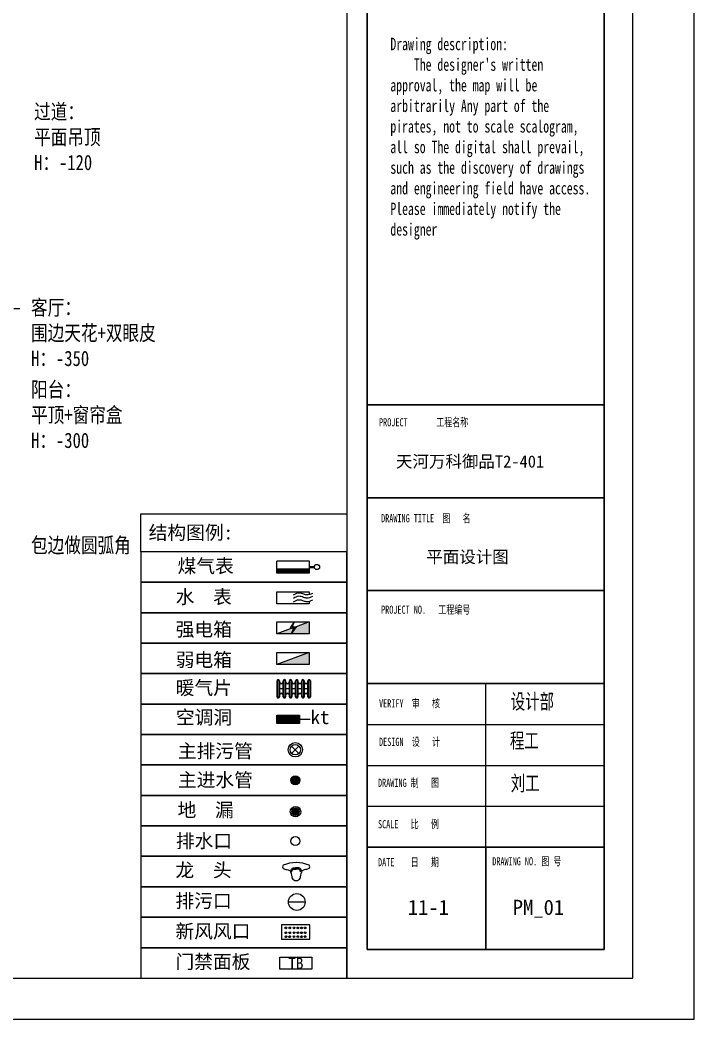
# Model space of a CAD drawing. Header units: millimetres. Extents: x -113526 to 211532, y -79714 to 28306.
# Drawn here: x 136459 to 143093, y -52823 to -42998 of the extents above; entities that cross this region are included whole.
import ezdxf

# ---------------------------------------------------------------- set-up
doc = ezdxf.new("R2010")
doc.units = ezdxf.units.MM
doc.linetypes.add('ACAD_ISO03W100', pattern=[30, 12, -18])
for name, color, linetype in [('$Longfin_AP_HATCH', 1, 'Continuous'), ('10线框', 8, 'Continuous'), ('1A- 图框图例', 4, 'Continuous'), ('文本层', 3, 'Continuous')]:
    doc.layers.add(name, color=color, linetype=linetype)
doc.styles.add('宋体', font='', dxfattribs={"width": 0.7})
doc.styles.add('标准', font='simhei.ttf')
doc.styles.add('黑体', font='simhei.ttf', dxfattribs={"width": 0.8})
doc.styles.get('宋体').set_extended_font_data('新宋体')
doc.dimstyles.new('A3 HBA_80', dxfattribs={"dimscale": 80, "dimtxt": 2, "dimasz": 0.03, "dimexe": 2, "dimexo": 2.5, "dimgap": 0.6, "dimtad": 1, "dimdec": 0, "dimzin": 0, "dimdsep": 46, "dimtxsty": '标准', "dimblk": 'HBA_DIMENSION_TICK', "dimcen": 0, "dimclrd": 1, "dimclre": 1, "dimclrt": 2, "dimadec": 0, "dimazin": 0, "dimtfac": 1, "dimtdec": 0, "dimtix": 1, "dimtmove": 2, "dimatfit": 3, "dimldrblk": 'DOT', "dimfxl": 1, "dimtvp": 1, "dimtolj": 1, "dimtzin": 0, "dimarcsym": 0})

# ---------------------------------------------------------------- blocks, each defined once
blk = doc.blocks.new('图框')
at = {"layer": '10线框', "color": 4}
blk.add_lwpolyline([(320670.1, -86662.1), (301520.2, -86662.1), (301520.2, -100261.8), (320670.1, -100261.8)], close=True, dxfattribs=at)
blk = doc.blocks.new('shuibiao')
at = {"layer": '1A- 图框图例', "color": 8, "lineweight": -2}
for p, q in [((309794.5, -107742.9), (309794.5, -107626.6)), ((309794.5, -107626.6), (310104.8, -107626.6)), ((310104.8, -107626.6), (310104.8, -107647)), ((310104.8, -107742.9), (309794.5, -107742.9)), ((310104.8, -107725.5), (310104.8, -107742.9))]:
    blk.add_line(p, q, dxfattribs=at)
for points in [[(309954.3, -107655.6), (309971.3, -107646.1), (310002.4, -107628.6), (310045.7, -107644.4), (310089.8, -107660.5), (310119.6, -107647.5), (310139.8, -107638.7)], [(309954.3, -107686.8), (309971.3, -107677.3), (310002.4, -107659.8), (310045.7, -107675.7), (310089.8, -107691.7), (310119.6, -107678.7), (310139.8, -107670)], [(309954.3, -107722.2), (309971.3, -107712.7), (310002.4, -107695.2), (310045.7, -107711.1), (310089.8, -107727.1), (310119.6, -107714.1), (310139.8, -107705.3)]]:
    blk.add_open_spline(points, degree=3, knots=[0, 0, 0, 0, 0.898013, 1.646071, 2.131125, 3.143995, 3.143995, 3.143995, 3.143995], dxfattribs=at)
blk = doc.blocks.new('qiangdian')
at = {"layer": '1A- 图框图例'}
blk.add_hatch(color=8, dxfattribs=at).paths.add_polyline_path([(310102.5, -107915.9), (309977.4, -107962.8), (309930.7, -108031.7), (309955.2, -107974.2), (309947, -107974.2), (309792.2, -108032.2), (310102.5, -108032.2)])
at = {"layer": '1A- 图框图例', "color": 8}
for p, q in [((309792.2, -108032.2), (309792.2, -107915.9)), ((309792.2, -107915.9), (310102.5, -107915.9)), ((309958.1, -107916.7), (309922.2, -107974.2)), ((309977.5, -107962.7), (309930.7, -108031.7)), ((309958.1, -107916.7), (309940.3, -107962.7)), ((309940.3, -107962.7), (309977.5, -107962.7)), ((310102.5, -107915.9), (309977.4, -107962.8)), ((310102.5, -107915.9), (310102.5, -108032.2)), ((309947, -107974.2), (309792.2, -108032.2)), ((310102.5, -108032.2), (309792.2, -108032.2)), ((309922.2, -107974.2), (309955.2, -107974.2)), ((309955.2, -107974.2), (309930.7, -108031.7))]:
    blk.add_line(p, q, dxfattribs=at)
blk = doc.blocks.new('ruodian')
at = {"layer": '1A- 图框图例'}
blk.add_hatch(color=8, dxfattribs=at).paths.add_polyline_path([(310102.5, -108324.8), (310102.5, -108208.4), (309792.2, -108324.8)])
at = {"layer": '1A- 图框图例', "color": 8}
for p, q in [((309792.2, -108324.8), (309792.2, -108208.4)), ((309792.2, -108208.4), (310102.5, -108208.4)), ((310102.5, -108208.4), (309792.2, -108324.8)), ((310102.5, -108208.4), (310102.5, -108324.8)), ((310102.5, -108324.8), (309792.2, -108324.8))]:
    blk.add_line(p, q, dxfattribs=at)
blk = doc.blocks.new('nuanqipian')
at = {"layer": '1A- 图框图例', "color": 8}
for p, q in [((309794.8, -108635.3), (309794.8, -108483)), ((309800.4, -108635.3), (309800.4, -108483)), ((309804.1, -108468.1), (309808.8, -108468.1)), ((309804.1, -108473.7), (309808.8, -108473.7)), ((309812.5, -108483), (309812.5, -108635.3)), ((309818, -108483), (309818, -108635.3)), ((309854.3, -108635.3), (309854.3, -108483)), ((309859.8, -108635.3), (309859.8, -108483)), ((309863.5, -108468.1), (309868.2, -108468.1)), ((309863.5, -108473.7), (309868.2, -108473.7)), ((309871.9, -108483), (309871.9, -108635.3)), ((309877.5, -108483), (309877.5, -108635.3)), ((309913.7, -108635.3), (309913.7, -108483)), ((309919.3, -108635.3), (309919.3, -108483)), ((309923, -108468.1), (309927.6, -108468.1)), ((309923, -108473.7), (309927.6, -108473.7)), ((309931.3, -108483), (309931.3, -108635.3)), ((309936.9, -108483), (309936.9, -108635.3)), ((309973.1, -108635.3), (309973.1, -108483)), ((309978.7, -108635.3), (309978.7, -108483)), ((309982.4, -108468.1), (309987.1, -108468.1)), ((309982.4, -108473.7), (309987.1, -108473.7)), ((309990.8, -108483), (309990.8, -108635.3)), ((309996.4, -108483), (309996.4, -108635.3)), ((310032.6, -108635.3), (310032.6, -108483)), ((310038.1, -108635.3), (310038.1, -108483)), ((310041.9, -108468.1), (310046.5, -108468.1)), ((310041.9, -108473.7), (310046.5, -108473.7)), ((310050.2, -108483), (310050.2, -108635.3)), ((310055.8, -108483), (310055.8, -108635.3)), ((310092, -108635.3), (310092, -108483)), ((310097.6, -108635.3), (310097.6, -108483)), ((310101.3, -108468.1), (310105.9, -108468.1)), ((310101.3, -108473.7), (310105.9, -108473.7)), ((310109.7, -108483), (310109.7, -108635.3)), ((310115.2, -108483), (310115.2, -108635.3)), ((309808.8, -108639), (309804.1, -108639)), ((309818, -108555), (309854.3, -108555)), ((309868.2, -108639), (309863.5, -108639)), ((309877.5, -108555), (309913.7, -108555)), ((309927.6, -108639), (309923, -108639)), ((309936.9, -108555), (309973.1, -108555)), ((309987.1, -108639), (309982.4, -108639)), ((309996.4, -108555), (310032.6, -108555)), ((310046.5, -108639), (310041.9, -108639)), ((310055.8, -108555), (310092, -108555)), ((310105.9, -108639), (310101.3, -108639)), ((309808.8, -108644.6), (309804.1, -108644.6)), ((309868.2, -108644.6), (309863.5, -108644.6)), ((309927.6, -108644.6), (309923, -108644.6)), ((309987.1, -108644.6), (309982.4, -108644.6)), ((310046.5, -108644.6), (310041.9, -108644.6)), ((310105.9, -108644.6), (310101.3, -108644.6))]:
    blk.add_line(p, q, dxfattribs=at)
for centre, major_axis, start_param, end_param in [((309810.3, -108482.3), (10.9, 10.9), 1.195533, 2.399657), ((309812.4, -108482.4), (-10.5, 6), -0.29009, 0.56678), ((309802.6, -108482.3), (-10.9, 10.9), 3.883528, 5.087652), ((309800.4, -108482.4), (10.5, 6), -0.56678, 0.29009), ((309836.2, -108486.9), (19.3, 0), 3.499069, 5.925708), ((309837.1, -108490.7), (16.6, 13.1), 2.923076, 5.227564), ((309869.7, -108482.3), (10.9, 10.9), 1.195533, 2.399657), ((309871.9, -108482.4), (-10.5, 6), -0.29009, 0.56678), ((309862, -108482.3), (-10.9, 10.9), 3.883528, 5.087652), ((309859.9, -108482.4), (10.5, 6), -0.56678, 0.29009), ((309895.6, -108486.9), (19.3, 0), 3.499069, 5.925708), ((309896.5, -108490.7), (16.6, 13.1), 2.923076, 5.227564), ((309929.2, -108482.3), (10.9, 10.9), 1.195533, 2.399657), ((309931.3, -108482.4), (3.8, 11.4), 1.087385, 1.944255), ((309921.5, -108482.3), (-10.9, 10.9), 3.883528, 5.087652), ((309919.3, -108482.4), (10.5, 6), -0.56678, 0.29009), ((309955, -108486.9), (19.3, 0), 3.499069, 5.925708), ((309956, -108490.7), (16.6, 13.1), 2.923076, 5.227564), ((309988.6, -108482.3), (10.9, 10.9), 1.195533, 2.399657), ((309990.7, -108482.4), (3.8, 11.4), 1.087385, 1.944255), ((309980.9, -108482.3), (-10.9, 10.9), 3.883528, 5.087652), ((309978.8, -108482.4), (10.5, 6), -0.56678, 0.29009), ((310014.5, -108486.9), (19.3, 0), 3.499069, 5.925708), ((310015.4, -108490.7), (16.6, 13.1), 2.923076, 5.227564), ((310048, -108482.3), (10.9, 10.9), 1.195533, 2.399657), ((310050.2, -108482.4), (3.8, 11.4), 1.087385, 1.944255), ((310040.3, -108482.3), (-10.9, 10.9), 3.883528, 5.087652), ((310038.2, -108482.4), (10.5, 6), -0.56678, 0.29009), ((310073.9, -108486.9), (19.3, 0), 3.499069, 5.925708), ((310074.8, -108490.7), (16.6, 13.1), 2.923076, 5.227564), ((310107.5, -108482.3), (10.9, 10.9), 1.195533, 2.399657), ((310109.6, -108482.4), (3.8, 11.4), 1.087385, 1.944255), ((310099.8, -108482.3), (-10.9, 10.9), 3.883528, 5.087652), ((310097.6, -108482.4), (10.5, 6), -0.56678, 0.29009), ((309804.1, -108635.3), (6.57, 6.57), 2.356194, 3.926991), ((309804.1, -108635.3), (2.63, 2.63), 2.356194, 3.926991), ((309808.8, -108635.3), (-2.63, 2.63), 2.356194, 3.926991), ((309808.8, -108635.3), (-6.57, 6.57), 2.356194, 3.926991), ((309837.1, -108621.1), (-16.6, 13.1), 4.197214, 6.501702), ((309836.2, -108624.9), (-19.3, 0), 3.499069, 5.925709), ((309863.5, -108635.3), (6.57, 6.57), 2.356194, 3.926991), ((309863.5, -108635.3), (2.63, 2.63), 2.356194, 3.926991), ((309868.2, -108635.3), (-6.57, 6.57), 2.356194, 3.926991), ((309868.2, -108635.3), (-2.63, 2.63), 2.356194, 3.926991), ((309896.5, -108621.1), (-16.6, 13.1), 4.197214, 6.501702), ((309895.6, -108624.9), (-19.3, 0), 3.499069, 5.925709), ((309923, -108635.3), (6.57, 6.57), 2.356194, 3.926991), ((309923, -108635.3), (2.63, 2.63), 2.356194, 3.926991), ((309927.6, -108635.3), (-2.63, 2.63), 2.356194, 3.926991), ((309927.6, -108635.3), (-6.57, 6.57), 2.356194, 3.926991), ((309956, -108621.1), (-16.6, 13.1), 4.197214, 6.501702), ((309955, -108624.9), (-19.3, 0), 3.499069, 5.925709), ((309982.4, -108635.3), (6.57, 6.57), 2.356194, 3.926991), ((309982.4, -108635.3), (2.63, 2.63), 2.356194, 3.926991), ((309987.1, -108635.3), (-2.63, 2.63), 2.356194, 3.926991), ((309987.1, -108635.3), (-6.57, 6.57), 2.356194, 3.926991), ((310015.4, -108621.1), (-16.6, 13.1), 4.197214, 6.501702), ((310014.5, -108624.9), (-19.3, 0), 3.499069, 5.925709), ((310041.9, -108635.3), (6.57, 6.57), 2.356194, 3.926991), ((310041.9, -108635.3), (2.63, 2.63), 2.356194, 3.926991), ((310046.5, -108635.3), (-2.63, 2.63), 2.356194, 3.926991), ((310046.5, -108635.3), (-6.57, 6.57), 2.356194, 3.926991), ((310074.8, -108621.1), (-16.6, 13.1), 4.197214, 6.501702), ((310073.9, -108624.9), (-19.3, 0), 3.499069, 5.925709), ((310101.3, -108635.3), (6.57, 6.57), 2.356194, 3.926991), ((310101.3, -108635.3), (2.63, 2.63), 2.356194, 3.926991), ((310105.9, -108635.3), (-2.63, 2.63), 2.356194, 3.926991), ((310105.9, -108635.3), (-6.57, 6.57), 2.356194, 3.926991)]:
    blk.add_ellipse(centre, major_axis=major_axis, ratio=1, start_param=start_param, end_param=end_param, dxfattribs=at)
blk = doc.blocks.new('kongtiao')
at = {"layer": '1A- 图框图例'}
h = blk.add_hatch(dxfattribs=at)
h.set_pattern_fill('ANSI31', color=8, scale=0.048222, style=0)
h.set_pattern_definition([(45, (286062.4655, -98407.235), (-6.567561, 6.567561), [])])
h.paths.add_polyline_path([(310011.5, -108891.6), (310011.5, -108811.7), (309792.2, -108811.7), (309792.2, -108891.6)])
at = {"layer": '1A- 图框图例', "color": 8}
for p, q in [((309792.2, -108811.7), (310011.5, -108811.7)), ((309792.2, -108891.6), (309792.2, -108811.7)), ((310011.5, -108811.7), (310011.5, -108891.6)), ((310011.5, -108891.6), (309792.2, -108891.6)), ((310011.5, -108851.7), (310115.1, -108851.7))]:
    blk.add_line(p, q, dxfattribs=at)
at = {"layer": '1A- 图框图例', "color": 8, "style": '黑体'}
blk.add_text('kt', height=132.08, dxfattribs=at).set_placement((310118, -108897.5))
blk = doc.blocks.new('zhupaiwuguan')
at = {"layer": '1A- 图框图例', "color": 8}
for p, q in [((309898.5, -109179.5), (309969.1, -109108.9)), ((309969.1, -109179.5), (309898.5, -109108.9))]:
    blk.add_line(p, q, dxfattribs=at)
for major_axis, start_param, end_param in [((48.7, 48.7), 5.497787, 11.780972), ((-43, 25.4), 3.676174, 9.959359)]:
    blk.add_ellipse((309933.8, -109144.2), major_axis=major_axis, ratio=1, start_param=start_param, end_param=end_param, dxfattribs=at)
blk = doc.blocks.new('zhujinshuiguan')
at = {"layer": '1A- 图框图例'}
h = blk.add_hatch(color=8, dxfattribs=at)
edge = h.paths.add_edge_path()
edge.add_ellipse((309941.4, -109436.7), major_axis=(22.9, 36.8), ratio=1, start_angle=121.89151, end_angle=301.89151)
edge.add_ellipse((309941.4, -109436.7), major_axis=(-41.7, 11.8), ratio=1, start_angle=195.81177, end_angle=375.81177)
at = {"layer": '1A- 图框图例', "color": 8}
blk.add_ellipse((309941.4, -109436.7), major_axis=(30.6, 30.6), ratio=1, start_param=5.497787, end_param=11.780972, dxfattribs=at)
blk = doc.blocks.new('dilou')
at = {"layer": '1A- 图框图例'}
h = blk.add_hatch(dxfattribs=at)
h.set_pattern_fill('ANSI37', color=8, scale=0.058348, angle=270, style=0)
h.set_pattern_definition([(315, (291005.312, -102733.402), (7.946749, 7.946749), []), (45, (291005.312, -102733.402), (-7.946749, 7.946749), [])])
edge = h.paths.add_edge_path()
edge.add_ellipse((309972.7, -109739.1), major_axis=(31.3, 18.3), ratio=1, start_angle=-30.27207, end_angle=329.72793)
at = {"layer": '1A- 图框图例', "color": 8}
for major_axis, start_param, end_param in [((-46.8, 17.7), 3.503723361204044, 9.786908668383631), ((31.3, 18.3), -0.528347, 5.754838)]:
    blk.add_ellipse((309972.7, -109739.1), major_axis=major_axis, ratio=1, start_param=start_param, end_param=end_param, dxfattribs=at)
blk = doc.blocks.new('longtou')
at = {"layer": '1A- 图框图例', "color": 8}
for centre, major_axis, ratio, start_param, end_param in [((309843.1, -110268.9), (5.1, 21.7), 1, 1.036942, 2.569042), ((309950.9, -110550.7), (321.9, 0), 1, 1.176005, 1.965587), ((310058.7, -110268.9), (-21.8, 4.5), 1, 2.578586, 4.110686), ((309783.8, -110378.1), (-91, 91), 1, 3.923918, 4.380674), ((309950.9, -110278.9), (-5.77, 0), 0.641025, 3.141593, 9.424778), ((310118, -110378.1), (-124, 34.2), 1, -0.184276, 0.27248), ((309951.1, -110356.4), (-31.5, 31.5), 1, 1.305015, 2.352055), ((309950.7, -110356.4), (42.5, 13.3), 1, 4.412858, 5.459898)]:
    blk.add_ellipse(centre, major_axis=major_axis, ratio=ratio, start_param=start_param, end_param=end_param, dxfattribs=at)
for points, knots in [([(309827.1, -110284.4), (309832, -110287.2), (309842.8, -110293.4), (309863, -110294.8), (309884.2, -110300.6), (309897.4, -110309.7), (309899.4, -110321.7)], [0, 0, 0, 0, 6.766664, 14.904194, 24.480302, 31.51837, 31.51837, 31.51837, 31.51837]), ([(309896.1, -110311.8), (309897.9, -110307.5), (309901.4, -110298.8), (309908.3, -110284.6), (309924.4, -110279.2), (309936.7, -110279), (309943.5, -110279), (309945.1, -110279)], [1.586079, 1.586079, 1.586079, 1.586079, 7.277302, 12.994509, 19.878067, 26.209049, 28.109231, 28.109231, 28.109231, 28.109231]), ([(309907.7, -110316.4), (309908.2, -110315), (309908.7, -110313.7), (309910.4, -110309.6), (309911.5, -110306.9), (309912.9, -110303.7), (309913.2, -110303.2), (309913.7, -110302.1), (309913.9, -110301.6), (309914.6, -110300.1), (309915.1, -110299.3), (309915.9, -110298), (309916.2, -110297.5), (309916.8, -110296.7), (309917.1, -110296.3), (309917.5, -110295.9), (309917.6, -110295.8), (309917.9, -110295.5), (309918.1, -110295.4), (309918.6, -110295), (309919.1, -110294.8), (309920.7, -110293.9), (309922.1, -110293.4), (309924.9, -110292.6), (309926.2, -110292.3), (309928.8, -110291.9), (309930.1, -110291.8), (309933, -110291.5), (309934.6, -110291.5), (309937.4, -110291.4), (309938.6, -110291.4), (309940.9, -110291.4), (309942, -110291.4), (309944.1, -110291.4), (309945.2, -110291.4), (309947.8, -110291.4), (309949.3, -110291.4), (309950.9, -110291.4)], [1.586079, 1.586079, 1.586079, 1.586079, 3.415124, 3.415124, 7.073215, 7.073215, 7.86082, 7.86082, 8.648426, 8.648426, 10.223636, 10.223636, 11.410982, 11.410982, 12.686777, 12.686777, 13.352677, 13.352677, 14.018578, 14.018578, 15.350378, 15.350378, 18.186066, 18.186066, 20.190165, 20.190165, 22.194263, 22.194263, 24.41379, 24.41379, 25.96574, 25.96574, 27.279302, 27.279302, 28.592864, 28.592864, 30.44721, 30.44721, 30.44721, 30.44721]), ([(309994.1, -110316.4), (309993.6, -110315), (309993, -110313.7), (309991.4, -110309.6), (309990.3, -110306.9), (309988.9, -110303.7), (309988.6, -110303.2), (309988.1, -110302.1), (309987.9, -110301.6), (309987.2, -110300.1), (309986.7, -110299.3), (309985.9, -110298), (309985.6, -110297.5), (309985, -110296.7), (309984.7, -110296.3), (309984.3, -110295.9), (309984.2, -110295.8), (309983.9, -110295.5), (309983.7, -110295.4), (309983.2, -110295), (309982.7, -110294.8), (309981.1, -110293.9), (309979.7, -110293.4), (309976.9, -110292.6), (309975.6, -110292.3), (309973, -110291.9), (309971.7, -110291.8), (309968.8, -110291.5), (309967.2, -110291.5), (309964.3, -110291.4), (309963.1, -110291.4), (309960.9, -110291.4), (309959.8, -110291.4), (309957.7, -110291.4), (309956.6, -110291.4), (309954, -110291.4), (309952.5, -110291.4), (309950.9, -110291.4)], [1.586079, 1.586079, 1.586079, 1.586079, 3.415124, 3.415124, 7.073215, 7.073215, 7.86082, 7.86082, 8.648426, 8.648426, 10.223636, 10.223636, 11.410982, 11.410982, 12.686777, 12.686777, 13.352677, 13.352677, 14.018578, 14.018578, 15.350378, 15.350378, 18.186066, 18.186066, 20.190165, 20.190165, 22.194263, 22.194263, 24.41379, 24.41379, 25.96574, 25.96574, 27.279302, 27.279302, 28.592864, 28.592864, 30.44721, 30.44721, 30.44721, 30.44721]), ([(310005.6, -110311.8), (310003.9, -110307.5), (310000.4, -110298.8), (309993.4, -110284.6), (309977.4, -110279.2), (309965, -110279), (309958.2, -110279), (309956.6, -110279)], [1.586079, 1.586079, 1.586079, 1.586079, 7.277302, 12.994509, 19.878067, 26.209049, 28.135986, 28.135986, 28.135986, 28.135986]), ([(310074.7, -110284.4), (310069.8, -110287.2), (310059, -110293.4), (310038.8, -110294.8), (310017.6, -110300.6), (310004.4, -110309.7), (310002.4, -110321.7)], [0, 0, 0, 0, 6.766664, 14.904194, 24.480302, 31.51837, 31.51837, 31.51837, 31.51837])]:
    blk.add_open_spline(points, degree=3, knots=knots, dxfattribs=at)
blk = doc.blocks.new('paiwukou')
at = {"layer": '1A- 图框图例', "color": 8}
blk.add_line((310004.1, -110606.9), (309843.2, -110606.9), dxfattribs=at)
blk.add_ellipse((309923.6, -110606.9), major_axis=(56.9, 56.9), ratio=1, start_param=5.497787, end_param=11.780972, dxfattribs=at)
blk = doc.blocks.new('xinfengfengkou')
at = {"layer": '1A- 图框图例', "color": 8}
for p, q in [((309836.6, -110827.4), (309836.6, -110964.1)), ((310109.9, -110827.4), (309836.6, -110827.4)), ((310109.9, -110964.1), (310109.9, -110827.4)), ((309836.6, -110964.1), (310109.9, -110964.1))]:
    blk.add_line(p, q, dxfattribs=at)
for centre, major_axis, start_param, end_param in [((309880.3, -110855.9), (6.04, 6.04), 5.497787, 11.780972), ((309917.3, -110855.9), (6.04, 6.04), 5.497787, 11.780972), ((309958.4, -110855.9), (-8.53, 0.49), 3.198553491707949, 9.481738798887532), ((309995.4, -110855.9), (-8.53, 0.49), 3.198553491707949, 9.481738798887532), ((310030.7, -110855.9), (6.04, 6.04), 5.497787, 11.780972), ((310065.2, -110855.9), (-6.04, 6.04), 3.926991, 10.210176), ((309880.3, -110902.1), (6.04, 6.04), 5.497787, 11.780972), ((309880.3, -110939.1), (2.22, 8.25), -1.308232742229541, 4.974952564950043), ((309917.3, -110902.1), (6.04, 6.04), 5.497787, 11.780972), ((309917.3, -110939.1), (2.22, 8.25), -1.308232742229541, 4.974952564950043), ((309958.4, -110902.1), (-8.53, 0.49), 3.198553491707949, 9.481738798887532), ((309958.4, -110939.1), (-8.54, 0.3), 3.17676, 9.459945), ((309995.4, -110902.1), (-8.53, 0.49), 3.198553491707949, 9.481738798887532), ((309995.4, -110939.1), (-8.54, 0.3), 3.17676, 9.459945), ((310030.7, -110902.1), (6.04, 6.04), 5.497787, 11.780972), ((310030.7, -110939.1), (2.22, 8.25), -1.308232742229541, 4.974952564950043), ((310065.2, -110902.1), (-6.04, 6.04), 3.926991, 10.210176), ((310065.2, -110939.1), (-4.06, 7.52), 4.217410353429476, 10.50059566060906)]:
    blk.add_ellipse(centre, major_axis=major_axis, ratio=1, start_param=start_param, end_param=end_param, dxfattribs=at)
blk = doc.blocks.new('menjinmianba')
at = {"layer": '1A- 图框图例', "color": 8}
for p, q in [((309794.5, -111253.3), (309794.5, -111137)), ((309794.5, -111137), (310104.8, -111137)), ((310104.8, -111137), (310104.8, -111253.3)), ((310104.8, -111253.3), (309794.5, -111253.3))]:
    blk.add_line(p, q, dxfattribs=at)
at = {"layer": '1A- 图框图例', "color": 8, "style": '黑体'}
blk.add_text('TB', height=106.99, dxfattribs=at).set_placement((309877.8, -111249.4))
blk = doc.blocks.new('jiegoutuli')
at = {"layer": '1A- 图框图例', "color": 8}
for p, q in [((308486.1, -98862.3), (310465.7, -98862.3)), ((308486.1, -99228), (308486.1, -98862.3)), ((308486.1, -99228), (308486.1, -99520.5)), ((310465.7, -99228), (308486.1, -99228)), ((310465.7, -99228), (308486.1, -99228)), ((308486.1, -99520.5), (308486.1, -99813.1)), ((310465.7, -99520.5), (308486.1, -99520.5)), ((308486.1, -99520.5), (310465.7, -99520.5)), ((308486.1, -99813.1), (308486.1, -100105.6)), ((310465.7, -99813.1), (308486.1, -99813.1)), ((308486.1, -99813.1), (310465.7, -99813.1)), ((308486.1, -100105.6), (308486.1, -100398.1)), ((310465.7, -100105.6), (308486.1, -100105.6)), ((308486.1, -100105.6), (310465.7, -100105.6)), ((308486.1, -100398.1), (308486.1, -100690.7)), ((308486.1, -100398.1), (310465.7, -100398.1)), ((310465.7, -100398.1), (308486.1, -100398.1)), ((308486.1, -100690.7), (308486.1, -100983.2)), ((310465.7, -100690.7), (308486.1, -100690.7)), ((308486.1, -100690.7), (310465.7, -100690.7)), ((308486.1, -100983.2), (308486.1, -101275.7)), ((310465.7, -100983.2), (308486.1, -100983.2)), ((308486.1, -100983.2), (310465.7, -100983.2)), ((308486.1, -101275.7), (308486.1, -101568.3)), ((310465.7, -101275.7), (308486.1, -101275.7)), ((308486.1, -101275.7), (310465.7, -101275.7)), ((308486.1, -101568.3), (308486.1, -101860.8)), ((310465.7, -101568.3), (308486.1, -101568.3)), ((308486.1, -101568.3), (310465.7, -101568.3)), ((308486.1, -101860.8), (308486.1, -102153.3)), ((310465.7, -101860.8), (308486.1, -101860.8)), ((308486.1, -101860.8), (310465.7, -101860.8)), ((308486.1, -102153.3), (308486.1, -102445.9)), ((310465.7, -102153.3), (308486.1, -102153.3)), ((308486.1, -102153.3), (310465.7, -102153.3)), ((308486.1, -102445.9), (308486.1, -102738.4)), ((310465.7, -102445.9), (308486.1, -102445.9)), ((308486.1, -102445.9), (310465.7, -102445.9)), ((308486.1, -102738.4), (308486.1, -103030.9)), ((310465.7, -102738.4), (308486.1, -102738.4)), ((308486.1, -102738.4), (310465.7, -102738.4)), ((308486.1, -103030.9), (308486.1, -103323.5)), ((310465.7, -103030.9), (308486.1, -103030.9)), ((308486.1, -103030.9), (310465.7, -103030.9))]:
    blk.add_line(p, q, dxfattribs=at)
at = {"layer": '1A- 图框图例', "color": 8, "style": '黑体'}
for s, p in [('结构图例:', (308560.6, -99109)), ('煤气表', (308838.7, -99430.3)), ('水  表', (308820.7, -99726.3)), ('强电箱', (308820.7, -100038.8)), ('弱电箱', (308820.7, -100331.3)), ('暖气片', (308820.7, -100600)), ('空调洞', (308822.5, -100883.6)), ('主排污管', (308841.1, -101207.4)), ('主进水管', (308842.5, -101485.2)), ('地  漏', (308839.2, -101773.8)), ('排水口', (308822.5, -102071.5)), ('龙  头', (308818.4, -102351.2)), ('排污口', (308818.4, -102646.7)), ('新风风口', (308818.4, -102939.2)), ('门禁面板', (308818.4, -103231.8))]:
    blk.add_text(s, height=132.08, dxfattribs=at).set_placement(p)
blk = doc.blocks.new('meiqi')
at = {"layer": '1A- 图框图例'}
h = blk.add_hatch(dxfattribs=at)
h.set_pattern_fill('ANSI31', color=8, scale=0.048222, style=0)
h.set_pattern_definition([(45, (286088.866, -98502.425), (-6.567561, 6.567561), [])])
h.paths.add_polyline_path([(309792.2, -107409), (309792.2, -107447.2), (310102.5, -107447.2), (310102.5, -107409)])
at = {"layer": '1A- 图框图例', "color": 8}
for p, q in [((309792.2, -107330.8), (310102.5, -107330.8)), ((310102.5, -107330.8), (310102.5, -107447.2)), ((310102.5, -107384), (310154.4, -107384)), ((310102.5, -107394), (310154.4, -107394)), ((310102.5, -107409), (309792.2, -107409)), ((310102.5, -107447.2), (309792.2, -107447.2))]:
    blk.add_line(p, q, dxfattribs=at)
blk.add_ellipse((310178.9, -107389), major_axis=(24.8, 3.6), ratio=1, start_param=-0.143783, end_param=6.139402, dxfattribs=at)
blk = doc.blocks.new('dfgdf2g12df1g')
at = {"layer": '1A- 图框图例', "color": 8}
blk.add_line((307911.6, -98351.4), (307911.6, -98257.2), dxfattribs=at)
at = {"xscale": 0.8100000000013095, "yscale": 0.8100000000013095, "zscale": 0.8100000000013095}
blk.add_blockref('meiqi', (56980, -11319.2), dxfattribs=at)
blk = doc.blocks.new('wftwrfwe')
at = {"layer": '文本层', "color": 2, "style": '宋体'}
blk.add_text('11-1', height=190.6, dxfattribs=at).set_placement((198296, 48897))
at = {"layer": '文本层', "color": 2, "char_height": 190.6, "width": 1346.5, "attachment_point": 1, "style": '宋体'}
for s, insert in [('程工', (199585, 51190)), ('刘工', (199595, 50653))]:
    blk.add_mtext(s, dxfattribs=dict(at, insert=insert))
blk = doc.blocks.new('DOT')
at = {"color": 0, "linetype": 'ByBlock'}
blk.add_line((-0.35, 0), (-1, 0), dxfattribs=at)
at = {"color": 0, "linetype": 'ByBlock', "const_width": 0.35}
blk.add_lwpolyline([(-0.175, 0, 1), (0.175, 0, 1)], format="xyb", close=True, dxfattribs=at)
blk = doc.blocks.new('HBA_DIMENSION_TICK')
at = {"color": 0, "linetype": 'ByBlock'}
for p, q in [((-10, 0), (0, 0)), ((0, 0), (10, 0))]:
    blk.add_line(p, q, dxfattribs=at)
at = {"color": 50, "linetype": 'ByBlock'}
blk.add_solid([(-10, -7), (-7, -10), (7, 10), (10, 7)], dxfattribs=at)

msp = doc.modelspace()

# ---------------------------------------------------------------- linework, layer by layer
at = {"layer": '10线框'}
for p, q in [((139675.1, -36378.7), (139675.1, -52420.7)), ((142489.5, -52420.7), (142489.5, -36378.7)), ((142489.5, -52420.7), (142489.5, -36378.7)), ((139876.1, -36660.2), (139876.1, -52139.3)), ((139876.1, -46781.1), (142208, -46781.1)), ((139876.1, -46781.1), (142208, -46781.1)), ((139876.1, -47695.6), (142208, -47695.6)), ((139876.1, -47695.6), (142208, -47695.6)), ((139876.1, -47695.6), (142208, -47695.6)), ((139876.1, -47695.6), (142208, -47695.6)), ((139876.1, -47695.6), (142208, -47695.6)), ((139876.1, -47695.6), (142208, -47695.6)), ((139876.1, -48610), (142208, -48610)), ((139876.1, -48610), (142208, -48610)), ((141042.1, -51132.7), (141042.1, -49524.5)), ((141042.1, -51132.7), (141042.1, -49524.5)), ((139876.1, -49926.5), (142208, -49926.5)), ((139876.1, -49926.5), (142208, -49926.5)), ((139876.1, -50328.6), (142208, -50328.6)), ((139876.1, -50328.6), (142208, -50328.6)), ((139876.1, -50730.7), (142208, -50730.7)), ((139876.1, -50730.7), (142208, -50730.7)), ((139876.1, -51132.7), (142208, -51132.7)), ((139876.1, -51132.7), (142208, -51132.7)), ((142208, -52139.3), (139876.1, -52139.3)), ((142208, -52139.3), (139876.1, -52139.3)), ((119974.4, -52420.7), (142489.5, -52420.7))]:
    msp.add_line(p, q, dxfattribs=at)
at = {"layer": '10线框', "lineweight": 0}
for p, q in [((139876.1, -36660.2), (139876.1, -52139.3)), ((139876.1, -52139.3), (142208, -52139.3)), ((139876.1, -52139.3), (142208, -52139.3))]:
    msp.add_line(p, q, dxfattribs=at)
at = {"layer": '10线框', "lineweight": 30}
for p, q in [((139876.1, -52139.3), (139876.1, -36660.2)), ((142208, -36660.2), (142208, -52139.3)), ((142208, -36660.2), (142208, -52139.3)), ((139876.1, -46781.1), (142208, -46781.1)), ((139876.1, -46781.1), (142208, -46781.1)), ((139876.1, -47695.6), (142208, -47695.6)), ((139876.1, -47695.6), (142208, -47695.6)), ((139876.1, -48610), (142208, -48610)), ((139876.1, -48610), (142208, -48610)), ((139876.1, -49524.5), (142208, -49524.5)), ((139876.1, -49524.5), (142208, -49524.5)), ((139876.1, -51132.7), (142208, -51132.7)), ((139876.1, -51132.7), (142208, -51132.7)), ((141042.1, -51132.7), (141042.1, -52139.3)), ((141042.1, -51132.7), (141042.1, -52139.3)), ((142208, -52139.3), (139876.1, -52139.3)), ((142208, -52139.3), (139876.1, -52139.3))]:
    msp.add_line(p, q, dxfattribs=at)
at = {"layer": '1A- 图框图例', "color": 8}
for p, q in [((139675.1, -47853.7), (139675.1, -48228.1)), ((139675.1, -48527.5), (139675.1, -48228.1)), ((139675.1, -48827), (139675.1, -48527.5)), ((139675.1, -49126.5), (139675.1, -48827)), ((139675.1, -49426), (139675.1, -49126.5)), ((139675.1, -49725.4), (139675.1, -49426)), ((139675.1, -50024.9), (139675.1, -49725.4)), ((139675.1, -50324.4), (139675.1, -50024.9)), ((139675.1, -50623.8), (139675.1, -50324.4)), ((139675.1, -50923.3), (139675.1, -50623.8)), ((139675.1, -51222.8), (139675.1, -50923.3)), ((139675.1, -51522.3), (139675.1, -51222.8)), ((139675.1, -51821.7), (139675.1, -51522.3)), ((139675.1, -52121.2), (139675.1, -51821.7)), ((139675.1, -52420.7), (139675.1, -52121.2)), ((137648.5, -52420.7), (139675.1, -52420.7))]:
    msp.add_line(p, q, dxfattribs=at)
msp.add_ellipse((139169.1, -51073.1), major_axis=(31.4, 31.4), ratio=1, start_param=5.497787, end_param=11.780972, dxfattribs=at)

# ---------------------------------------------------------------- block references
for name, p, xscale, yscale, zscale in [('图框', (-254124.8, 71372.5), 1.238710232719313, 1.238710232704761, 1.238710232707264), ('jiegoutuli', (-178157.1, 53354.4), 1.023727465042612, 1.023727465042612, 1.023727465041254), ('dfgdf2g12df1g', (-250171.9, 75865.1), 1.263861067942344, 1.263861067956896, 1.263861067956018), ('shuibiao', (-178157.1, 61559.3), 1.023727465042612, 1.023727465042612, 1.023727465041254), ('qiangdian', (-178157.1, 61559.3), 1.023727465042612, 1.023727465042612, 1.023727465041254), ('ruodian', (-178157.1, 61559.3), 1.023727465042612, 1.023727465042612, 1.023727465041254), ('nuanqipian', (-178157.1, 61559.3), 1.023727465042612, 1.023727465042612, 1.023727465041254), ('kongtiao', (-178157.1, 61559.3), 1.023727465042612, 1.023727465042612, 1.023727465041254), ('wftwrfwe', (-14358, -89929.2), 0.7798125465924386, 0.7798125465924386, 0.7798125465903067), ('zhupaiwuguan', (-178119.3, 61559.3), 1.023727465042612, 1.023727465042612, 1.023727465041254), ('zhujinshuiguan', (-178126.3, 61559.3), 1.023727465042612, 1.023727465042612, 1.023727465041254), ('dilou', (-178157.1, 61559.3), 1.023727465042612, 1.023727465042612, 1.023727465041254), ('longtou', (-178128.6, 61559.3), 1.023727465042612, 1.023727465042612, 1.023727465041254), ('paiwukou', (-178094.3, 61559.3), 1.023727465042612, 1.023727465042612, 1.023727465041254), ('xinfengfengkou', (-178157.1, 61559.3), 1.023727465042612, 1.023727465042612, 1.023727465041254), ('menjinmianba', (-178130.5, 61559.3), 1.023727465042612, 1.023727465042612, 1.023727465041254)]:
    msp.add_blockref(name, p, dxfattribs=dict(xscale=xscale, yscale=yscale, zscale=zscale))

# ---------------------------------------------------------------- texts
at = {"layer": '10线框', "attachment_point": 1, "style": '宋体'}
for s, insert, char_height, width in [("Drawing description:\\P    The designer's written approval, the map will be arbitrarily Any part of the pirates, not to scale scalogram, all so The digital shall prevail, such as the discovery of drawings and engineering field have access. Please immediately notify the designer", (140103.8, -43173), 121.53, 2048.415), ("Drawing description:\\P    The designer's written approval, the map will be arbitrarily Any part of the pirates, not to scale scalogram, all so The digital shall prevail, such as the discovery of drawings and engineering field have access. Please immediately notify the designer", (140103.8, -43173), 121.53, 2048.415), ('PROJECT       工程名称', (139992.4, -46913.8), 80.411, 1311.971), ('PROJECT       工程名称', (139992.4, -46913.8), 80.411, 1311.971), ('DRAWING TITLE  图   名', (140012.7, -47857.5), 80.411, 1302.59), ('DRAWING TITLE  图   名', (140012.7, -47857.5), 80.411, 1302.59), ('PROJECT NO.   工程编号', (140012.7, -48756.6), 80.411, 1310.564), ('PROJECT NO.   工程编号', (140012.7, -48756.6), 80.411, 1310.564), ('VERIFY  审   核', (139992.4, -49678.2), 80.411, 891.69), ('VERIFY  审   核', (139992.4, -49678.2), 80.411, 891.69), ('DESIGN  设   计', (139992.4, -50056.5), 80.411, 892.628), ('DESIGN  设   计', (139992.4, -50056.5), 80.411, 892.628), ('DRAWING 制   图', (139982.3, -50459.3), 80.411, 885.123), ('DRAWING 制   图', (139982.3, -50459.3), 80.411, 885.123), ('SCALE   比   例', (139982.3, -50866.2), 80.411, 885.592), ('SCALE   比   例', (139982.3, -50866.2), 80.411, 885.592), ('DATE    日   期 ', (139982.3, -51240.5), 80.411, 890.283), ('DATE    日   期 ', (139982.3, -51240.5), 80.411, 890.283), ('DRAWING NO. 图 号', (141106.5, -51231.3), 80.411, 1010.363), ('DRAWING NO. 图 号', (141106.5, -51231.3), 80.411, 1010.363)]:
    msp.add_mtext(s, dxfattribs=dict(at, insert=insert, char_height=char_height, width=width))
at = {"layer": '10线框', "lineweight": 30, "ltscale": 200, "char_height": 150, "width": 2359.969, "attachment_point": 1, "style": '黑体'}
for s, insert in [('{\\fKaiTi|b0|i0|c134|p49;\\C2;过道：\\P平面吊顶\\PH：-120}', (136597.5, -43823.9)), ('{\\fKaiTi|b0|i0|c134|p49;\\C2;客厅：\\P围边天花+双眼皮\\PH：-350}', (136567.6, -45750.4)), ('{\\fKaiTi|b0|i0|c134|p49;\\C2;阳台：\\P平顶+窗帘盒\\PH：-300}', (136567.6, -46556.6)), ('{\\fKaiTi|b0|i0|c134|p49;\\C2;包边做圆弧角}', (136567.6, -48087.6))]:
    msp.add_mtext(s, dxfattribs=dict(at, insert=insert))
at = {"layer": '文本层', "color": 2, "style": '宋体'}
for s, height, p in [('天河万科御品T2-401', 118.986, (140158.7, -47399.2, 0)), ('平面设计图', 118.99, (140457.5, -48336.9, 0)), ('PM_01', 148.65, (141308.5, -51798.4))]:
    msp.add_text(s, height=height, dxfattribs=at).set_placement(p)
at = {"layer": '文本层', "color": 2, "insert": (141288.9, -49625.2), "char_height": 148.65, "width": 1050.017, "attachment_point": 1, "style": '宋体'}
msp.add_mtext('设计部', dxfattribs=at)

# ---------------------------------------------------------------- leaders
at = {"layer": '$Longfin_AP_HATCH', "color": 2, "linetype": 'ACAD_ISO03W100', "ltscale": 5}
msp.add_leader([(133547.9, -45157.5), (133547.9, -45835), (136463.6, -45835)], dimstyle='A3 HBA_80', override={"dimtxt": 1.3, "dimasz": 1.5, "dimtad": 0, "dimtxsty": '宋体', "dimclrd": 250, "dimclre": 250, "dimldrblk": 'DOT', "dimfxl": 100, "dimfxlon": 1}, dxfattribs=at)

doc.saveas('drawing.dxf')
